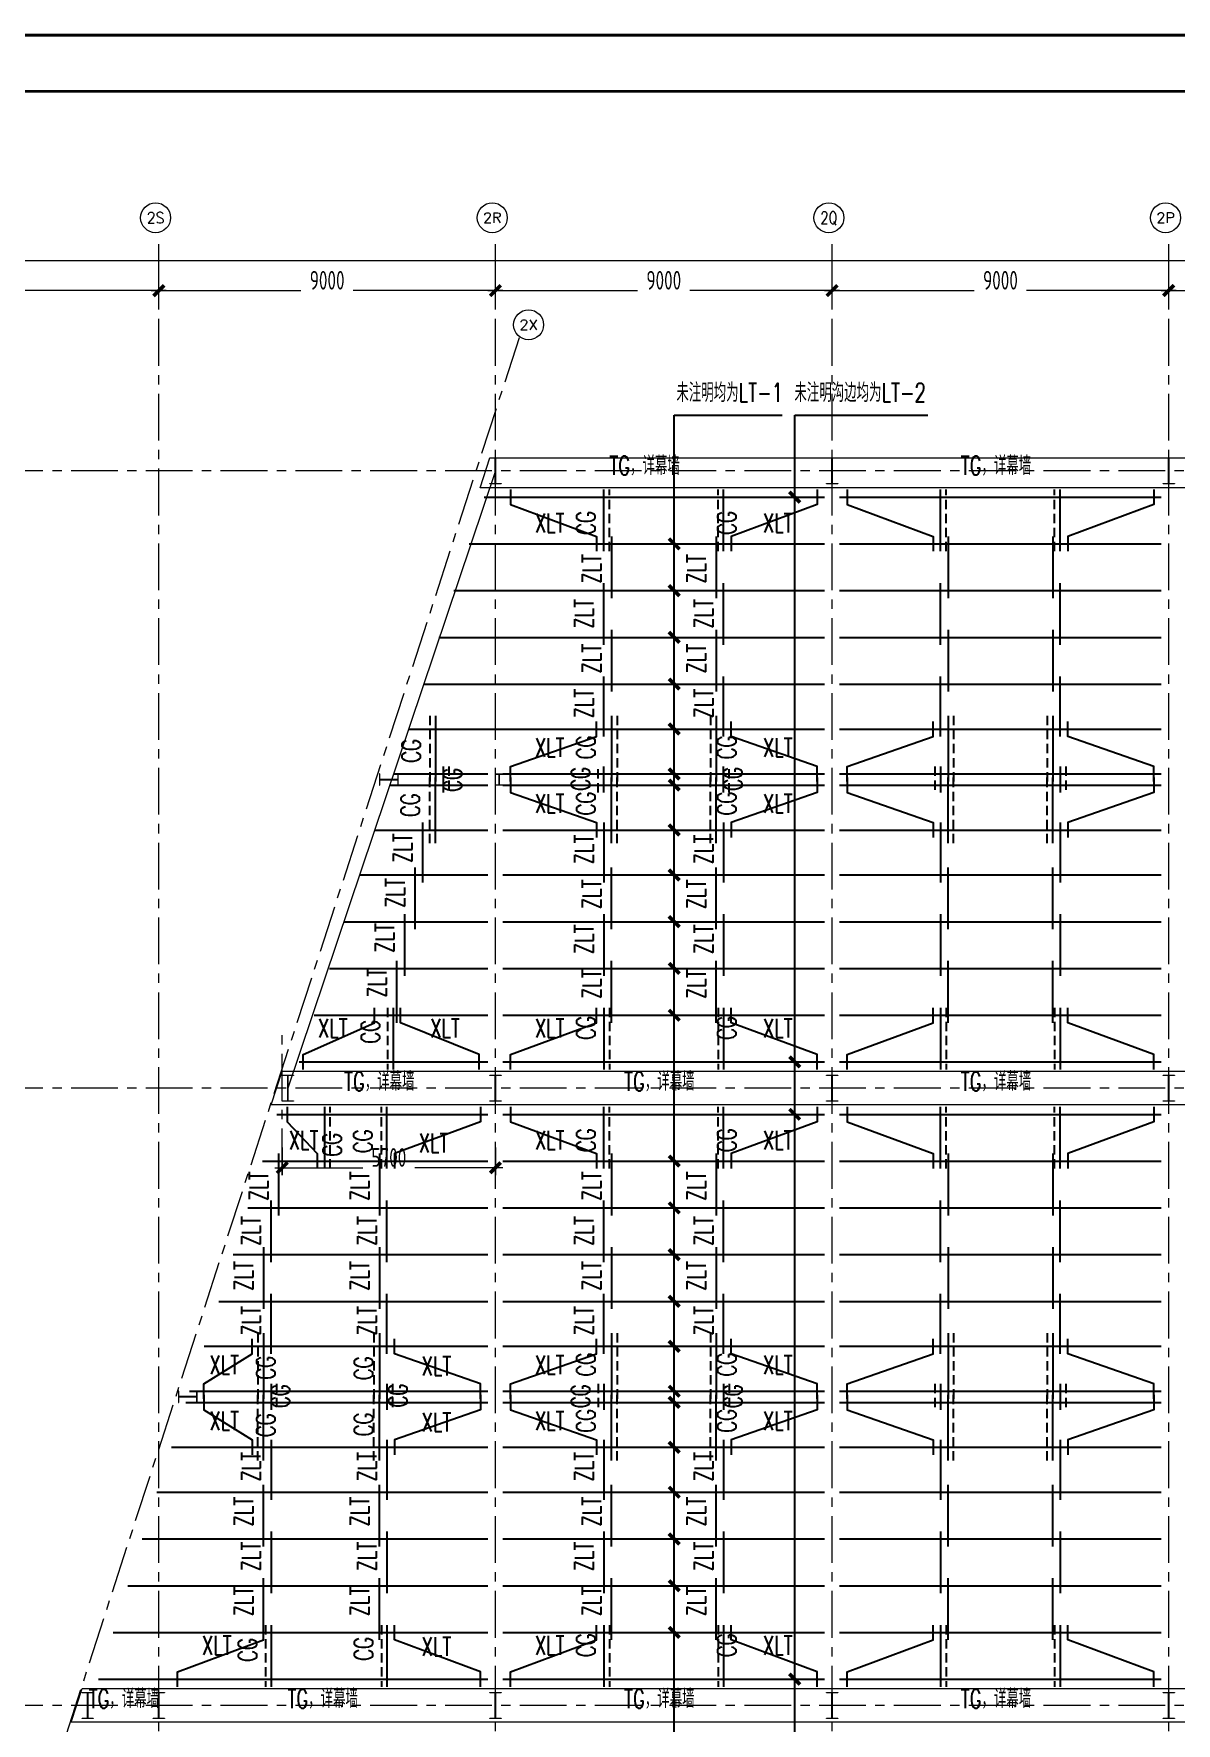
# Model space of a CAD drawing. Extents: x -1201378 to 2367219, y -619313 to 244905.
# Drawn here: x 2168900 to 2199442, y -15073 to 30085 of the extents above; entities that cross this region are included whole.
import ezdxf
from ezdxf.enums import TextEntityAlignment as Align

# ---------------------------------------------------------------- set-up
doc = ezdxf.new("R2010")
doc.units = 0
doc.header["$LTSCALE"] = 1000
doc.linetypes.add('CENTER', pattern=[2, 1.25, -0.25, 0.25, -0.25])
doc.linetypes.add('DASHED', pattern=[0.75, 0.5, -0.25])
doc.layers.get('0').update_dxf_attribs({"linetype": 'CONTINUOUS'})
doc.layers.get('Defpoints').update_dxf_attribs({"linetype": 'CONTINUOUS'})
for name, color, linetype in [('0-cxFrame', 155, 'CONTINUOUS'), ('S-SGJ', 21, 'CONTINUOUS'), ('S-SHAPE', 51, 'CONTINUOUS')]:
    doc.layers.add(name, color=color, linetype=linetype)
for name, color, linetype, lineweight in [('0-cxText', 131, 'CONTINUOUS', 25), ('S-axis', 111, 'CONTINUOUS', 0), ('S-col', 2, 'CONTINUOUS', 0), ('S-dote', 5, 'CENTER', 0), ('THIN', 7, 'CONTINUOUS', 0), ('梁', 4, 'CONTINUOUS', 18)]:
    doc.layers.add(name, color=color, linetype=linetype, lineweight=lineweight)
doc.styles.add('_TCH_AXIS', font='COMPLEX', dxfattribs={"bigfont": 'GBCBIG'})
doc.styles.add('cx_tuming', font='simhei.ttf')
doc.styles.add('cx_tuqian1', font='')
doc.styles.add('TSSD_Dimension', font='tssdeng.shx', dxfattribs={"width": 0.7, "bigfont": 'hztxt.shx'})
doc.styles.add('TSSD_Rein', font='tj-romans1.shx', dxfattribs={"width": 0.7, "bigfont": 'tj-hztxt.shx'})
doc.styles.add('黑体', font='simhei.ttf', dxfattribs={"width": 0.8})
doc.styles.get('cx_tuqian1').set_extended_font_data('SimSun')
doc.dimstyles.new('TSSD_200_200', dxfattribs={"dimtxt": 500, "dimasz": 200, "dimexe": 200, "dimexo": 500, "dimgap": 200, "dimtad": 1, "dimdec": 0, "dimzin": 0, "dimdsep": 46, "dimtxsty": 'TSSD_Dimension', "dimblk": 'ARCHTICK', "dimcen": 0, "dimdle": 200, "dimclrt": 7, "dimadec": 0, "dimazin": 0, "dimtfac": 1, "dimtdec": 0, "dimtix": 1, "dimtmove": 2, "dimatfit": 3, "dimfxl": 1, "dimtolj": 1, "dimtzin": 0, "dimarcsym": 0})

# ---------------------------------------------------------------- blocks, each defined once
blk = doc.blocks.new('_ArchTick')
at = {"color": 0, "linetype": 'ByBlock', "const_width": 0.5}
blk.add_lwpolyline([(-0.71, -0.71), (0.71, 0.71)], dxfattribs=at)
blk = doc.blocks.new('*D94')
at = {"layer": 'Defpoints', "color": 0, "transparency": 16777216}
for p in [(-227758, -176778), (-240058, -177738), (-227758, -177738)]:
    blk.add_point(p, dxfattribs=at)
at = {"layer": 'S-axis', "color": 0, "lineweight": -2, "transparency": 16777216}
for p, q in [((-240258, -176778), (-234714, -176778)), ((-240058, -177238), (-240058, -176578)), ((-227558, -176778), (-233103, -176778)), ((-227758, -177238), (-227758, -176578))]:
    blk.add_line(p, q, dxfattribs=at)
at = {"layer": 'S-axis', "color": 0, "lineweight": -2, "transparency": 16777216, "xscale": 200, "yscale": 200, "zscale": 200, "rotation": 180}
blk.add_blockref('_ArchTick', (-240058, -176778), dxfattribs=at)
at = {"layer": 'S-axis', "color": 0, "lineweight": -2, "transparency": 16777216, "xscale": 200, "yscale": 200, "zscale": 200}
blk.add_blockref('_ArchTick', (-227758, -176778), dxfattribs=at)
at = {"layer": 'S-axis', "color": 7, "transparency": 16777216, "insert": (-233908, -176503), "char_height": 500, "attachment_point": 5, "style": 'TSSD_Dimension'}
blk.add_mtext('\\A1;12300', dxfattribs=at)
blk = doc.blocks.new('*D95')
at = {"layer": 'Defpoints', "color": 0, "transparency": 16777216}
for p in [(-218758, -176778), (-227758, -177738), (-218758, -177738)]:
    blk.add_point(p, dxfattribs=at)
at = {"layer": 'S-axis', "color": 0, "lineweight": -2, "transparency": 16777216}
for p, q in [((-227958, -176778), (-223957, -176778)), ((-227758, -177238), (-227758, -176578)), ((-218558, -176778), (-222560, -176778)), ((-218758, -177238), (-218758, -176578))]:
    blk.add_line(p, q, dxfattribs=at)
at = {"layer": 'S-axis', "color": 0, "lineweight": -2, "transparency": 16777216, "xscale": 200, "yscale": 200, "zscale": 200, "rotation": 180}
blk.add_blockref('_ArchTick', (-227758, -176778), dxfattribs=at)
at = {"layer": 'S-axis', "color": 0, "lineweight": -2, "transparency": 16777216, "xscale": 200, "yscale": 200, "zscale": 200}
blk.add_blockref('_ArchTick', (-218758, -176778), dxfattribs=at)
at = {"layer": 'S-axis', "color": 7, "transparency": 16777216, "insert": (-223258, -176503), "char_height": 500, "attachment_point": 5, "style": 'TSSD_Dimension'}
blk.add_mtext('\\A1;9000', dxfattribs=at)
blk = doc.blocks.new('*D96')
at = {"layer": 'Defpoints', "color": 0, "transparency": 16777216}
for p in [(-209758, -176778), (-218758, -177738), (-209758, -177738)]:
    blk.add_point(p, dxfattribs=at)
at = {"layer": 'S-axis', "color": 0, "lineweight": -2, "transparency": 16777216}
for p, q in [((-218958, -176778), (-214957, -176778)), ((-218758, -177238), (-218758, -176578)), ((-209558, -176778), (-213560, -176778)), ((-209758, -177238), (-209758, -176578))]:
    blk.add_line(p, q, dxfattribs=at)
at = {"layer": 'S-axis', "color": 0, "lineweight": -2, "transparency": 16777216, "xscale": 200, "yscale": 200, "zscale": 200, "rotation": 180}
blk.add_blockref('_ArchTick', (-218758, -176778), dxfattribs=at)
at = {"layer": 'S-axis', "color": 0, "lineweight": -2, "transparency": 16777216, "xscale": 200, "yscale": 200, "zscale": 200}
blk.add_blockref('_ArchTick', (-209758, -176778), dxfattribs=at)
at = {"layer": 'S-axis', "color": 7, "transparency": 16777216, "insert": (-214258, -176503), "char_height": 500, "attachment_point": 5, "style": 'TSSD_Dimension'}
blk.add_mtext('\\A1;9000', dxfattribs=at)
blk = doc.blocks.new('*D97')
at = {"layer": 'Defpoints', "color": 0, "transparency": 16777216}
for p in [(-200758, -176778), (-209758, -177738), (-200758, -177738)]:
    blk.add_point(p, dxfattribs=at)
at = {"layer": 'S-axis', "color": 0, "lineweight": -2, "transparency": 16777216}
for p, q in [((-209958, -176778), (-205957, -176778)), ((-209758, -177238), (-209758, -176578)), ((-200558, -176778), (-204560, -176778)), ((-200758, -177238), (-200758, -176578))]:
    blk.add_line(p, q, dxfattribs=at)
at = {"layer": 'S-axis', "color": 0, "lineweight": -2, "transparency": 16777216, "xscale": 200, "yscale": 200, "zscale": 200, "rotation": 180}
blk.add_blockref('_ArchTick', (-209758, -176778), dxfattribs=at)
at = {"layer": 'S-axis', "color": 0, "lineweight": -2, "transparency": 16777216, "xscale": 200, "yscale": 200, "zscale": 200}
blk.add_blockref('_ArchTick', (-200758, -176778), dxfattribs=at)
at = {"layer": 'S-axis', "color": 7, "transparency": 16777216, "insert": (-205258, -176503), "char_height": 500, "attachment_point": 5, "style": 'TSSD_Dimension'}
blk.add_mtext('\\A1;9000', dxfattribs=at)
blk = doc.blocks.new('*D98')
at = {"layer": 'Defpoints', "color": 0, "transparency": 16777216}
for p in [(-191758, -176778), (-200758, -177738), (-191758, -177738)]:
    blk.add_point(p, dxfattribs=at)
at = {"layer": 'S-axis', "color": 0, "lineweight": -2, "transparency": 16777216}
for p, q in [((-200958, -176778), (-196957, -176778)), ((-200758, -177238), (-200758, -176578)), ((-191558, -176778), (-195560, -176778)), ((-191758, -177238), (-191758, -176578))]:
    blk.add_line(p, q, dxfattribs=at)
at = {"layer": 'S-axis', "color": 0, "lineweight": -2, "transparency": 16777216, "xscale": 200, "yscale": 200, "zscale": 200, "rotation": 180}
blk.add_blockref('_ArchTick', (-200758, -176778), dxfattribs=at)
at = {"layer": 'S-axis', "color": 0, "lineweight": -2, "transparency": 16777216, "xscale": 200, "yscale": 200, "zscale": 200}
blk.add_blockref('_ArchTick', (-191758, -176778), dxfattribs=at)
at = {"layer": 'S-axis', "color": 7, "transparency": 16777216, "insert": (-196258, -176503), "char_height": 500, "attachment_point": 5, "style": 'TSSD_Dimension'}
blk.add_mtext('\\A1;9000', dxfattribs=at)
blk = doc.blocks.new('*D112')
at = {"layer": 'Defpoints', "color": 0, "transparency": 16777216}
for p in [(-82958, -175978), (-240958, -177638), (-82958, -177638)]:
    blk.add_point(p, dxfattribs=at)
at = {"layer": 'S-axis', "color": 0, "lineweight": -2, "transparency": 16777216}
for p, q in [((-241158, -175978), (-162899, -175978)), ((-240958, -177138), (-240958, -175778)), ((-82758, -175978), (-161018, -175978)), ((-82958, -177138), (-82958, -175778))]:
    blk.add_line(p, q, dxfattribs=at)
at = {"layer": 'S-axis', "color": 0, "lineweight": -2, "transparency": 16777216, "xscale": 200, "yscale": 200, "zscale": 200, "rotation": 180}
blk.add_blockref('_ArchTick', (-240958, -175978), dxfattribs=at)
at = {"layer": 'S-axis', "color": 0, "lineweight": -2, "transparency": 16777216, "xscale": 200, "yscale": 200, "zscale": 200}
blk.add_blockref('_ArchTick', (-82958, -175978), dxfattribs=at)
at = {"layer": 'S-axis', "color": 7, "transparency": 16777216, "insert": (-161958, -175703), "char_height": 500, "attachment_point": 5, "style": 'TSSD_Dimension'}
blk.add_mtext('\\A1;158000', dxfattribs=at)
blk = doc.blocks.new('*D115')
at = {"layer": 'Defpoints', "color": 0, "transparency": 16777216}
for p in [(-224458, -199188), (-218758, -199188), (-218758, -200226)]:
    blk.add_point(p, dxfattribs=at)
at = {"layer": 'S-axis', "color": 0, "lineweight": -2, "transparency": 16777216}
for p, q in [((-224458, -199688), (-224458, -200426)), ((-218758, -199688), (-218758, -200426)), ((-224658, -200226), (-222307, -200226)), ((-218558, -200226), (-220910, -200226))]:
    blk.add_line(p, q, dxfattribs=at)
at = {"layer": 'S-axis', "color": 0, "lineweight": -2, "transparency": 16777216, "xscale": 200, "yscale": 200, "zscale": 200, "rotation": 180}
blk.add_blockref('_ArchTick', (-224458, -200226), dxfattribs=at)
at = {"layer": 'S-axis', "color": 0, "lineweight": -2, "transparency": 16777216, "xscale": 200, "yscale": 200, "zscale": 200}
blk.add_blockref('_ArchTick', (-218758, -200226), dxfattribs=at)
at = {"layer": 'S-axis', "color": 7, "transparency": 16777216, "insert": (-221608, -199951), "char_height": 500, "attachment_point": 5, "style": 'TSSD_Dimension'}
blk.add_mtext('\\A1;5700', dxfattribs=at)
blk = doc.blocks.new('nt66')
at = {"layer": 'S-col'}
blk.add_lwpolyline([(-195790, 766820), (-195490, 766820), (-195490, 766808), (-195636, 766808), (-195636, 766132), (-195490, 766132), (-195490, 766120), (-195790, 766120), (-195790, 766132), (-195644, 766132), (-195644, 766808), (-195790, 766808)], close=True, dxfattribs=at)
blk = doc.blocks.new('33333')
for p in [(-68214, -43900), (-59214, -43900), (-50214, -43900), (-73764, -60400), (-68214, -60400), (-59214, -60400), (-50214, -60400), (-79117, -76900), (-77214, -76900), (-68214, -76900), (-59214, -76900), (-50214, -76900)]:
    blk.add_blockref('nt66', p)
blk = doc.blocks.new('TK22.A0 L(Dragon)')
at = {"layer": '0-cxFrame', "color": 7, "const_width": 0.5}
blk.add_lwpolyline([(0, 0), (-1486, 0), (-1486, 841), (0, 841)], close=True, dxfattribs=at)
at = {"layer": '0-cxFrame', "const_width": 0.5}
blk.add_lwpolyline([(-80, 10), (-1466, 10), (-1466, 831), (-80, 831)], close=True, dxfattribs=at)
at = {"style": '黑体', "flags": 4}
blk.add_attdef('图幅', text='', height=3.3, dxfattribs=at).set_placement((-40, 3), align=Align.RIGHT)
at = {"layer": '0-cxText', "flags": 4}
for tag, height, style, p in [('建设单位', 3.5, 'cx_tuming', (-45, 240)), ('项目名称', 3.5, 'cx_tuming', (-45, 210)), ('子项名称', 3.5, 'cx_tuming', (-45, 180)), ('工程编号', 3.3, 'cx_tuqian1', (-35, 165)), ('图名1', 3.5, 'cx_tuming', (-45, 87)), ('图名2', 3.5, 'cx_tuming', (-45, 79)), ('图名3', 3.5, 'cx_tuming', (-45, 71)), ('出图日期', 3.3, 'cx_tuqian1', (-39, 60)), ('专业', 3.3, 'cx_tuqian1', (-55, 52)), ('图号', 3.3, 'cx_tuqian1', (-55, 44)), ('版次', 3.3, 'cx_tuqian1', (-20, 44))]:
    blk.add_attdef(tag, text='', height=height, dxfattribs=dict(at, style=style)).set_placement(p, align=Align.MIDDLE)
at = {"layer": 'Defpoints', "color": 6, "flags": 4}
for tag, height, style, p in [('tufu', 3.3, '黑体', (-12, 12)), ('dwfname', 4, 'cx_tuqian1', (-80, 3))]:
    blk.add_attdef(tag, text='', height=height, dxfattribs=dict(at, style=style)).set_placement(p, align=Align.RIGHT)
blk = doc.blocks.new('2#轴网')
at = {"layer": 'S-axis'}
for centre in [(-227843.4, -174832), (-218843.4, -174832), (-209843.4, -174832), (-200843.4, -174832), (-217872.1, -177693.2)]:
    blk.add_circle(centre, 400, dxfattribs=at)
at = {"layer": 'S-dote'}
for p, q in [((-227758.5, -270787), (-227758.5, -175298.2)), ((-218758.5, -270787), (-218758.5, -175298.2)), ((-209758.5, -270787), (-209758.5, -175298.2)), ((-200758.5, -270787), (-200758.5, -175298.2)), ((-74854.3, -181598.2), (-251154.3, -181598.2)), ((-224458.5, -200428.2), (-224458.5, -196638.2)), ((-74854.3, -198098.2), (-251154.3, -198098.2)), ((-74854.3, -214598.2), (-251154.3, -214598.2))]:
    blk.add_line(p, q, dxfattribs=at)
blk.add_lwpolyline([(-241957, -251508.6), (-218110.9, -178014.1)], dxfattribs=at)
at = {"layer": 'S-axis', "style": '_TCH_AXIS'}
for s, height, p, p2 in [('2S', 294.28, (-228081.6, -174979.2), (-227605.1, -174979.2)), ('2R', 270.86, (-219088.4, -174967.5), (-218598.3, -174967.5)), ('2P', 276.42, (-201086.9, -174970.3), (-200599.9, -174970.3)), ('2X', 270.86, (-218117.2, -177828.6), (-217627.1, -177828.6))]:
    blk.add_text(s, height=height, dxfattribs=at).set_placement(p, p2, align=Align.FIT)
at = {"layer": 'S-axis', "style": '_TCH_AXIS', "width": 0.807692}
blk.add_text('2Q', height=327.87, dxfattribs=at).set_placement((-210070.4, -174996), (-209616.4, -174996), align=Align.FIT)
at = {"layer": 'S-axis'}
for base, p1, p2, picture, middle in [((-82958.5, -175978.2), (-240958.5, -177638.2), (-82958.5, -177638.2), '*D112', (-161958.5, -175703.2)), ((-227758.5, -176778.2), (-240058.5, -177738.2), (-227758.5, -177738.2), '*D94', (-233908.5, -176503.2)), ((-218758.5, -176778.2), (-227758.5, -177738.2), (-218758.5, -177738.2), '*D95', (-223258.5, -176503.2)), ((-209758.5, -176778.2), (-218758.5, -177738.2), (-209758.5, -177738.2), '*D96', (-214258.5, -176503.2)), ((-200758.5, -176778.2), (-209758.5, -177738.2), (-200758.5, -177738.2), '*D97', (-205258.5, -176503.2)), ((-191758.5, -176778.2), (-200758.5, -177738.2), (-191758.5, -177738.2), '*D98', (-196258.5, -176503.2)), ((-218758.5, -200225.7), (-224458.5, -199188.2), (-218758.5, -199188.2), '*D115', (-221608.5, -199950.7))]:
    dim = blk.add_linear_dim(base=base, p1=p1, p2=p2, angle=0, dimstyle='TSSD_200_200', dxfattribs=at)
    dim.commit()
    dim.dimension.update_dxf_attribs({"geometry": picture, "text_midpoint": middle, "dimtype": 161})

msp = doc.modelspace()

# ---------------------------------------------------------------- linework, layer by layer
at = {"layer": 'S-col'}
for points in [[(2178641.5, 10001.8), (2178641.5, 10301.8), (2178629.5, 10301.8), (2178629.5, 10155.8), (2178153.5, 10155.8), (2178153.5, 10301.8), (2178141.5, 10301.8), (2178141.5, 10001.8), (2178153.5, 10001.8), (2178153.5, 10147.8), (2178629.5, 10147.8), (2178629.5, 10001.8)], [(2181241.5, 10301.8), (2181441.5, 10301.8), (2181441.5, 10289.8), (2181345.5, 10289.8), (2181345.5, 10013.8), (2181441.5, 10013.8), (2181441.5, 10001.8), (2181241.5, 10001.8), (2181241.5, 10013.8), (2181337.5, 10013.8), (2181337.5, 10289.8), (2181241.5, 10289.8)], [(2173265.8, -6498.2), (2173265.8, -6198.2), (2173253.8, -6198.2), (2173253.8, -6344.2), (2172777.8, -6344.2), (2172777.8, -6198.2), (2172765.8, -6198.2), (2172765.8, -6498.2), (2172777.8, -6498.2), (2172777.8, -6352.2), (2173253.8, -6352.2), (2173253.8, -6498.2)]]:
    msp.add_lwpolyline(points, close=True, dxfattribs=at)
at = {"layer": 'S-SGJ'}
for p, q in [((2186020.6, -63398.2), (2186020.6, 19895.1)), ((2186020.6, 19895.1), (2188910.8, 19895.1)), ((2189241.2, -63398.2), (2189241.2, 19895.1)), ((2189241.2, 19895.1), (2192798.2, 19895.1))]:
    msp.add_line(p, q, dxfattribs=at)
at = {"layer": 'S-SHAPE'}
for p, q in [((2180938.8, 17701.8), (2190041.5, 17701.8)), ((2184141.5, 16251.8), (2184141.5, 17901.8)), ((2187341.5, 16251.8), (2187341.5, 17901.8)), ((2190441.5, 17701.8), (2199041.5, 17701.8)), ((2193141.5, 16251.8), (2193141.5, 17901.8)), ((2196341.5, 16251.8), (2196341.5, 17901.8)), ((2180535.2, 16451.8), (2190041.5, 16451.8)), ((2184341.5, 16651.8), (2184341.5, 15001.8)), ((2187141.5, 16651.8), (2187141.5, 15001.8)), ((2190441.5, 16451.8), (2199041.5, 16451.8)), ((2193341.5, 16651.8), (2193341.5, 15001.8)), ((2196141.5, 16651.8), (2196141.5, 15001.8)), ((2184141.5, 13751.8), (2184141.5, 15401.8)), ((2187341.5, 13751.8), (2187341.5, 15401.8)), ((2193141.5, 13751.8), (2193141.5, 15401.8)), ((2196341.5, 13751.8), (2196341.5, 15401.8)), ((2180131.5, 15201.8), (2190041.5, 15201.8)), ((2190441.5, 15201.8), (2199041.5, 15201.8)), ((2184341.5, 14151.8), (2184341.5, 12501.8)), ((2187141.5, 14151.8), (2187141.5, 12501.8)), ((2193341.5, 14151.8), (2193341.5, 12501.8)), ((2196141.5, 14151.8), (2196141.5, 12501.8)), ((2179727.9, 13951.8), (2190041.5, 13951.8)), ((2190441.5, 13951.8), (2199041.5, 13951.8)), ((2179324.3, 12701.8), (2190041.5, 12701.8)), ((2184141.5, 11301.8), (2184141.5, 12901.8)), ((2187341.5, 11301.8), (2187341.5, 12901.8)), ((2190441.5, 12701.8), (2199041.5, 12701.8)), ((2193141.5, 11301.8), (2193141.5, 12901.8)), ((2196341.5, 11301.8), (2196341.5, 12901.8)), ((2179641.5, 11851.8), (2179641.5, 10101.8)), ((2184341.5, 11851.8), (2184341.5, 10101.8)), ((2187141.5, 11851.8), (2187141.5, 10101.8)), ((2193341.5, 11851.8), (2193341.5, 10101.8)), ((2196141.5, 11851.8), (2196141.5, 10101.8)), ((2178920.6, 11501.8), (2190041.5, 11501.8)), ((2190441.5, 11501.8), (2199041.5, 11501.8)), ((2179841.5, 10501.8), (2179841.5, 9801.8)), ((2184141.5, 9801.8), (2184141.5, 10501.8)), ((2187341.5, 9801.8), (2187341.5, 10501.8)), ((2193141.5, 10501.8), (2193141.5, 9801.8)), ((2196341.5, 10501.8), (2196341.5, 9801.8)), ((2178416.1, 10001.8), (2181041.5, 10001.8)), ((2178517, 10301.8), (2181041.5, 10301.8)), ((2179641.5, 8451.8), (2179641.5, 10201.8)), ((2181441.5, 10301.8), (2190041.5, 10301.8)), ((2181441.5, 10001.8), (2190041.5, 10001.8)), ((2184341.5, 8451.8), (2184341.5, 10201.8)), ((2187141.5, 8451.8), (2187141.5, 10201.8)), ((2190441.5, 10301.8), (2199041.5, 10301.8)), ((2190441.5, 10001.8), (2199041.5, 10001.8)), ((2193341.5, 8451.8), (2193341.5, 10201.8)), ((2196141.5, 8451.8), (2196141.5, 10201.8)), ((2178012.4, 8801.8), (2181041.5, 8801.8)), ((2179291.4, 9001.8), (2179291.4, 7401.8)), ((2181441.5, 8801.8), (2190041.5, 8801.8)), ((2184141.5, 9001.8), (2184141.5, 7401.8)), ((2187341.5, 9001.8), (2187341.5, 7401.8)), ((2190441.5, 8801.8), (2199041.5, 8801.8)), ((2193141.5, 9001.8), (2193141.5, 7401.8)), ((2196341.5, 9001.8), (2196341.5, 7401.8)), ((2179091.4, 6151.8), (2179091.4, 7801.8)), ((2184341.5, 6151.8), (2184341.5, 7801.8)), ((2187141.5, 6151.8), (2187141.5, 7801.8)), ((2193341.5, 6151.8), (2193341.5, 7801.8)), ((2196141.5, 6151.8), (2196141.5, 7801.8)), ((2177608.8, 7601.8), (2181041.5, 7601.8)), ((2181441.5, 7601.8), (2190041.5, 7601.8)), ((2190441.5, 7601.8), (2199041.5, 7601.8)), ((2177205.2, 6351.8), (2181041.5, 6351.8)), ((2178808.6, 6551.8), (2178808.6, 4901.8)), ((2181441.5, 6351.8), (2190041.5, 6351.8)), ((2184141.5, 6551.8), (2184141.5, 4901.8)), ((2187341.5, 6551.8), (2187341.5, 4901.8)), ((2190441.5, 6351.8), (2199041.5, 6351.8)), ((2193141.5, 6551.8), (2193141.5, 4901.8)), ((2196341.5, 6551.8), (2196341.5, 4901.8)), ((2176801.5, 5101.8), (2181041.5, 5101.8)), ((2178608.6, 3651.8), (2178608.6, 5301.8)), ((2181441.5, 5101.8), (2190041.5, 5101.8)), ((2184341.5, 3651.8), (2184341.5, 5301.8)), ((2187141.5, 3651.8), (2187141.5, 5301.8)), ((2190441.5, 5101.8), (2199041.5, 5101.8)), ((2193341.5, 3651.8), (2193341.5, 5301.8)), ((2196141.5, 3651.8), (2196141.5, 5301.8)), ((2176397.9, 3851.8), (2181041.5, 3851.8)), ((2178505.5, 4051.8), (2178505.5, 2401.8)), ((2181441.5, 3851.8), (2190041.5, 3851.8)), ((2184141.5, 4051.8), (2184141.5, 2401.8)), ((2187341.5, 4051.8), (2187341.5, 2401.8)), ((2190441.5, 3851.8), (2199041.5, 3851.8)), ((2193141.5, 4051.8), (2193141.5, 2401.8)), ((2196341.5, 4051.8), (2196341.5, 2401.8)), ((2175994.3, 2601.8), (2181041.5, 2601.8)), ((2181441.5, 2601.8), (2190041.5, 2601.8)), ((2190441.5, 2601.8), (2199041.5, 2601.8)), ((2176676.1, -248.2), (2176676.1, 1401.8)), ((2178341.5, -248.2), (2178341.5, 1401.8)), ((2184141.5, -248.2), (2184141.5, 1401.8)), ((2187341.5, -248.2), (2187341.5, 1401.8)), ((2193141.5, -248.2), (2193141.5, 1401.8)), ((2196341.5, -248.2), (2196341.5, 1401.8)), ((2175399.6, 1201.8), (2181041.5, 1201.8)), ((2181441.5, 1201.8), (2190041.5, 1201.8)), ((2190441.5, 1201.8), (2199041.5, 1201.8)), ((2175441.5, 151.8), (2175441.5, -1498.2)), ((2178141.5, 151.8), (2178141.5, -1498.2)), ((2184341.5, 151.8), (2184341.5, -1498.2)), ((2187141.5, 151.8), (2187141.5, -1498.2)), ((2193341.5, 151.8), (2193341.5, -1498.2)), ((2196141.5, 151.8), (2196141.5, -1498.2)), ((2175010.3, -48.2), (2181041.5, -48.2)), ((2181441.5, -48.2), (2190041.5, -48.2)), ((2190441.5, -48.2), (2199041.5, -48.2)), ((2174621, -1298.2), (2181041.5, -1298.2)), ((2175241.5, -2748.2), (2175241.5, -1098.2)), ((2178341.5, -2748.2), (2178341.5, -1098.2)), ((2181441.5, -1298.2), (2190041.5, -1298.2)), ((2184141.5, -2748.2), (2184141.5, -1098.2)), ((2187341.5, -2748.2), (2187341.5, -1098.2)), ((2190441.5, -1298.2), (2199041.5, -1298.2)), ((2193141.5, -2748.2), (2193141.5, -1098.2)), ((2196341.5, -2748.2), (2196341.5, -1098.2)), ((2174231.8, -2548.2), (2181041.5, -2548.2)), ((2175041.5, -2348.2), (2175041.5, -3998.2)), ((2178141.5, -2348.2), (2178141.5, -3998.2)), ((2181441.5, -2548.2), (2190041.5, -2548.2)), ((2184341.5, -2348.2), (2184341.5, -3998.2)), ((2187141.5, -2348.2), (2187141.5, -3998.2)), ((2190441.5, -2548.2), (2199041.5, -2548.2)), ((2193341.5, -2348.2), (2193341.5, -3998.2)), ((2196141.5, -2348.2), (2196141.5, -3998.2)), ((2175241.5, -5198.2), (2175241.5, -3598.2)), ((2178341.5, -5198.2), (2178341.5, -3598.2)), ((2184141.5, -5198.2), (2184141.5, -3598.2)), ((2187341.5, -5198.2), (2187341.5, -3598.2)), ((2193141.5, -5198.2), (2193141.5, -3598.2)), ((2196341.5, -5198.2), (2196341.5, -3598.2)), ((2173842.5, -3798.2), (2181041.5, -3798.2)), ((2181441.5, -3798.2), (2190041.5, -3798.2)), ((2190441.5, -3798.2), (2199041.5, -3798.2)), ((2175041.5, -4648.2), (2175041.5, -6398.2)), ((2178141.5, -4648.2), (2178141.5, -6398.2)), ((2184341.5, -4648.2), (2184341.5, -6398.2)), ((2187141.5, -4648.2), (2187141.5, -6398.2)), ((2193341.5, -4648.2), (2193341.5, -6398.2)), ((2196141.5, -4648.2), (2196141.5, -6398.2)), ((2173453.2, -4998.2), (2181041.5, -4998.2)), ((2181441.5, -4998.2), (2190041.5, -4998.2)), ((2190441.5, -4998.2), (2199041.5, -4998.2)), ((2173063.9, -6198.2), (2181041.5, -6198.2)), ((2175041.5, -8048.2), (2175041.5, -6298.2)), ((2175241.5, -5998.2), (2175241.5, -6698.2)), ((2178141.5, -8048.2), (2178141.5, -6298.2)), ((2178341.5, -5998.2), (2178341.5, -6698.2)), ((2181441.5, -6198.2), (2190041.5, -6198.2)), ((2184141.5, -5998.2), (2184141.5, -6698.2)), ((2184341.5, -8048.2), (2184341.5, -6298.2)), ((2187141.5, -8048.2), (2187141.5, -6298.2)), ((2187341.5, -5998.2), (2187341.5, -6698.2)), ((2190441.5, -6198.2), (2199041.5, -6198.2)), ((2193141.5, -5998.2), (2193141.5, -6698.2)), ((2193341.5, -8048.2), (2193341.5, -6298.2)), ((2196141.5, -8048.2), (2196141.5, -6298.2)), ((2196341.5, -5998.2), (2196341.5, -6698.2)), ((2172966.6, -6498.2), (2181041.5, -6498.2)), ((2181441.5, -6498.2), (2190041.5, -6498.2)), ((2190441.5, -6498.2), (2199041.5, -6498.2)), ((2175241.5, -7498.2), (2175241.5, -9098.2)), ((2178341.5, -7498.2), (2178341.5, -9098.2)), ((2184141.5, -7498.2), (2184141.5, -9098.2)), ((2187341.5, -7498.2), (2187341.5, -9098.2)), ((2193141.5, -7498.2), (2193141.5, -9098.2)), ((2196341.5, -7498.2), (2196341.5, -9098.2)), ((2172577.3, -7698.2), (2181041.5, -7698.2)), ((2181441.5, -7698.2), (2190041.5, -7698.2)), ((2190441.5, -7698.2), (2199041.5, -7698.2)), ((2172188.1, -8898.2), (2181041.5, -8898.2)), ((2175041.5, -10348.2), (2175041.5, -8698.2)), ((2178141.5, -10348.2), (2178141.5, -8698.2)), ((2181441.5, -8898.2), (2190041.5, -8898.2)), ((2184341.5, -10348.2), (2184341.5, -8698.2)), ((2187141.5, -10348.2), (2187141.5, -8698.2)), ((2190441.5, -8898.2), (2199041.5, -8898.2)), ((2193341.5, -10348.2), (2193341.5, -8698.2)), ((2196141.5, -10348.2), (2196141.5, -8698.2)), ((2171798.8, -10148.2), (2181041.5, -10148.2)), ((2175241.5, -9948.2), (2175241.5, -11598.2)), ((2178341.5, -9948.2), (2178341.5, -11598.2)), ((2181441.5, -10148.2), (2190041.5, -10148.2)), ((2184141.5, -9948.2), (2184141.5, -11598.2)), ((2187341.5, -9948.2), (2187341.5, -11598.2)), ((2190441.5, -10148.2), (2199041.5, -10148.2)), ((2193141.5, -9948.2), (2193141.5, -11598.2)), ((2196341.5, -9948.2), (2196341.5, -11598.2)), ((2175041.5, -12848.2), (2175041.5, -11198.2)), ((2178141.5, -12848.2), (2178141.5, -11198.2)), ((2184341.5, -12848.2), (2184341.5, -11198.2)), ((2187141.5, -12848.2), (2187141.5, -11198.2)), ((2193341.5, -12848.2), (2193341.5, -11198.2)), ((2196141.5, -12848.2), (2196141.5, -11198.2)), ((2171409.5, -11398.2), (2181041.5, -11398.2)), ((2181441.5, -11398.2), (2190041.5, -11398.2)), ((2190441.5, -11398.2), (2199041.5, -11398.2)), ((2175241.5, -12448.2), (2175241.5, -14098.2)), ((2178341.5, -12448.2), (2178341.5, -14098.2)), ((2184141.5, -12448.2), (2184141.5, -14098.2)), ((2187341.5, -12448.2), (2187341.5, -14098.2)), ((2193141.5, -12448.2), (2193141.5, -14098.2)), ((2196341.5, -12448.2), (2196341.5, -14098.2)), ((2171020.2, -12648.2), (2181041.5, -12648.2)), ((2181441.5, -12648.2), (2190041.5, -12648.2)), ((2190441.5, -12648.2), (2199041.5, -12648.2)), ((2170631, -13898.2), (2181041.5, -13898.2)), ((2181441.5, -13898.2), (2190041.5, -13898.2)), ((2190441.5, -13898.2), (2199041.5, -13898.2))]:
    msp.add_line(p, q, dxfattribs=at)
at = {"layer": 'S-SHAPE', "linetype": 'DASHED', "ltscale": 0.5}
for p, q in [((2184291.5, 16251.8), (2184291.5, 17901.8)), ((2187191.5, 16251.8), (2187191.5, 17901.8)), ((2193291.5, 16251.8), (2193291.5, 17901.8)), ((2196191.5, 16251.8), (2196191.5, 17901.8)), ((2179491.5, 11851.8), (2179491.5, 10101.8)), ((2184491.5, 11851.8), (2184491.5, 10101.8)), ((2186991.5, 11851.8), (2186991.5, 10101.8)), ((2193491.5, 11851.8), (2193491.5, 10101.8)), ((2195991.5, 11851.8), (2195991.5, 10101.8)), ((2179991.5, 10501.8), (2179991.5, 9801.8)), ((2183991.5, 9801.8), (2183991.5, 10501.8)), ((2187491.5, 9801.8), (2187491.5, 10501.8)), ((2192991.5, 10501.8), (2192991.5, 9801.8)), ((2196491.5, 10501.8), (2196491.5, 9801.8)), ((2179491.5, 8451.8), (2179491.5, 10201.8)), ((2184491.5, 8451.8), (2184491.5, 10201.8)), ((2186991.5, 8451.8), (2186991.5, 10201.8)), ((2193491.5, 8451.8), (2193491.5, 10201.8)), ((2195991.5, 8451.8), (2195991.5, 10201.8)), ((2178355.5, 4051.8), (2178355.5, 2401.8)), ((2184291.5, 4051.8), (2184291.5, 2401.8)), ((2187191.5, 4051.8), (2187191.5, 2401.8)), ((2193291.5, 4051.8), (2193291.5, 2401.8)), ((2196191.5, 4051.8), (2196191.5, 2401.8)), ((2176826.1, -248.2), (2176826.1, 1401.8)), ((2178191.5, -248.2), (2178191.5, 1401.8)), ((2184291.5, -248.2), (2184291.5, 1401.8)), ((2187191.5, -248.2), (2187191.5, 1401.8)), ((2193291.5, -248.2), (2193291.5, 1401.8)), ((2196191.5, -248.2), (2196191.5, 1401.8)), ((2174891.5, -4648.2), (2174891.5, -6398.2)), ((2177991.5, -4648.2), (2177991.5, -6398.2)), ((2184491.5, -4648.2), (2184491.5, -6398.2)), ((2186991.5, -4648.2), (2186991.5, -6398.2)), ((2193491.5, -4648.2), (2193491.5, -6398.2)), ((2195991.5, -4648.2), (2195991.5, -6398.2)), ((2174891.5, -8048.2), (2174891.5, -6298.2)), ((2175391.5, -5998.2), (2175391.5, -6698.2)), ((2177991.5, -8048.2), (2177991.5, -6298.2)), ((2178491.5, -5998.2), (2178491.5, -6698.2)), ((2183991.5, -5998.2), (2183991.5, -6698.2)), ((2184491.5, -8048.2), (2184491.5, -6298.2)), ((2186991.5, -8048.2), (2186991.5, -6298.2)), ((2187491.5, -5998.2), (2187491.5, -6698.2)), ((2192991.5, -5998.2), (2192991.5, -6698.2)), ((2193491.5, -8048.2), (2193491.5, -6298.2)), ((2195991.5, -8048.2), (2195991.5, -6298.2)), ((2196491.5, -5998.2), (2196491.5, -6698.2)), ((2175091.5, -12448.2), (2175091.5, -14098.2)), ((2178191.5, -12448.2), (2178191.5, -14098.2)), ((2184291.5, -12448.2), (2184291.5, -14098.2)), ((2187191.5, -12448.2), (2187191.5, -14098.2)), ((2193291.5, -12448.2), (2193291.5, -14098.2)), ((2196191.5, -12448.2), (2196191.5, -14098.2))]:
    msp.add_line(p, q, dxfattribs=at)
at = {"layer": 'S-SHAPE'}
for points in [[(2181641.5, 17901.8), (2181641.5, 17501.8), (2183941.5, 16651.8), (2183941.5, 16251.8)], [(2189841.5, 17901.8), (2189841.5, 17501.8), (2187541.5, 16651.8), (2187541.5, 16251.8)], [(2190641.5, 17901.8), (2190641.5, 17501.8), (2192941.5, 16651.8), (2192941.5, 16251.8)], [(2198841.5, 17901.8), (2198841.5, 17501.8), (2196541.5, 16651.8), (2196541.5, 16251.8)], [(2181641.5, 10101.8), (2181641.5, 10501.8), (2183941.5, 11301.8), (2183941.5, 11701.8)], [(2189841.5, 10101.8), (2189841.5, 10501.8), (2187541.5, 11301.8), (2187541.5, 11701.8)], [(2190641.5, 10101.8), (2190641.5, 10501.8), (2192941.5, 11301.8), (2192941.5, 11701.8)], [(2198841.5, 10101.8), (2198841.5, 10501.8), (2196541.5, 11301.8), (2196541.5, 11701.8)], [(2181641.5, 10201.8), (2181641.5, 9801.8), (2183941.5, 9001.8), (2183941.5, 8601.8)], [(2189841.5, 10201.8), (2189841.5, 9801.8), (2187541.5, 9001.8), (2187541.5, 8601.8)], [(2190641.5, 10201.8), (2190641.5, 9801.8), (2192941.5, 9001.8), (2192941.5, 8601.8)], [(2198841.5, 10201.8), (2198841.5, 9801.8), (2196541.5, 9001.8), (2196541.5, 8601.8)], [(2176105.5, 2401.8), (2176105.5, 2801.8), (2178005.5, 3651.8), (2178005.5, 4051.8)], [(2180805.5, 2401.8), (2180805.5, 2801.8), (2178705.5, 3651.8), (2178705.5, 4051.8)], [(2181641.5, 2401.8), (2181641.5, 2801.8), (2183941.5, 3651.8), (2183941.5, 4051.8)], [(2189841.5, 2401.8), (2189841.5, 2801.8), (2187541.5, 3651.8), (2187541.5, 4051.8)], [(2190641.5, 2401.8), (2190641.5, 2801.8), (2192941.5, 3651.8), (2192941.5, 4051.8)], [(2198841.5, 2401.8), (2198841.5, 2801.8), (2196541.5, 3651.8), (2196541.5, 4051.8)], [(2175676.1, 1401.8), (2175676.1, 1001.8), (2176476.1, 151.8), (2176476.1, -248.2)], [(2180841.5, 1401.8), (2180841.5, 1001.8), (2178541.5, 151.8), (2178541.5, -248.2)], [(2181641.5, 1401.8), (2181641.5, 1001.8), (2183941.5, 151.8), (2183941.5, -248.2)], [(2189841.5, 1401.8), (2189841.5, 1001.8), (2187541.5, 151.8), (2187541.5, -248.2)], [(2190641.5, 1401.8), (2190641.5, 1001.8), (2192941.5, 151.8), (2192941.5, -248.2)], [(2198841.5, 1401.8), (2198841.5, 1001.8), (2196541.5, 151.8), (2196541.5, -248.2)], [(2173441.5, -6398.2), (2173441.5, -5998.2), (2174741.5, -5198.2), (2174741.5, -4798.2)], [(2180841.5, -6398.2), (2180841.5, -5998.2), (2178541.5, -5198.2), (2178541.5, -4798.2)], [(2181641.5, -6398.2), (2181641.5, -5998.2), (2183941.5, -5198.2), (2183941.5, -4798.2)], [(2189841.5, -6398.2), (2189841.5, -5998.2), (2187541.5, -5198.2), (2187541.5, -4798.2)], [(2190641.5, -6398.2), (2190641.5, -5998.2), (2192941.5, -5198.2), (2192941.5, -4798.2)], [(2198841.5, -6398.2), (2198841.5, -5998.2), (2196541.5, -5198.2), (2196541.5, -4798.2)], [(2173441.5, -6298.2), (2173441.5, -6698.2), (2174741.5, -7498.2), (2174741.5, -7898.2)], [(2180841.5, -6298.2), (2180841.5, -6698.2), (2178541.5, -7498.2), (2178541.5, -7898.2)], [(2181641.5, -6298.2), (2181641.5, -6698.2), (2183941.5, -7498.2), (2183941.5, -7898.2)], [(2189841.5, -6298.2), (2189841.5, -6698.2), (2187541.5, -7498.2), (2187541.5, -7898.2)], [(2190641.5, -6298.2), (2190641.5, -6698.2), (2192941.5, -7498.2), (2192941.5, -7898.2)], [(2198841.5, -6298.2), (2198841.5, -6698.2), (2196541.5, -7498.2), (2196541.5, -7898.2)], [(2172741.5, -14098.2), (2172741.5, -13698.2), (2175041.5, -12848.2), (2175041.5, -12448.2)], [(2180841.5, -14098.2), (2180841.5, -13698.2), (2178541.5, -12848.2), (2178541.5, -12448.2)], [(2181641.5, -14098.2), (2181641.5, -13698.2), (2183941.5, -12848.2), (2183941.5, -12448.2)], [(2189841.5, -14098.2), (2189841.5, -13698.2), (2187541.5, -12848.2), (2187541.5, -12448.2)], [(2190641.5, -14098.2), (2190641.5, -13698.2), (2192941.5, -12848.2), (2192941.5, -12448.2)], [(2198841.5, -14098.2), (2198841.5, -13698.2), (2196541.5, -12848.2), (2196541.5, -12448.2)]]:
    msp.add_lwpolyline(points, dxfattribs=at)
at = {"layer": 'THIN'}
msp.add_line((2181241.5, 18401.8), (2175691.5, 1901.8), dxfattribs=at)
at = {"layer": '梁'}
for points in [[(2181091.5, 18751.8), (2316391.5, 18751.8), (2316391.5, 17951.8), (2180832, 17951.8)], [(2175541.5, 2351.8), (2316391.5, 2351.8), (2316391.5, 1451.8), (2175249.6, 1451.8)], [(2170189, -14148.2), (2316391.5, -14148.2), (2316391.5, -15048.2), (2169897.1, -15048.2)]]:
    msp.add_lwpolyline(points, close=True, dxfattribs=at)

# ---------------------------------------------------------------- block references
at = {"layer": '0-cxFrame', "xscale": 150, "yscale": 150, "zscale": 150}
msp.add_blockref('TK22.A0 L(Dragon)', (2349426.9, -96102.2), dxfattribs=at)
at = {"layer": 'S-axis'}
msp.add_blockref('2#轴网', (2400000, 200000), dxfattribs=at)
at = {"layer": 'S-col'}
msp.add_blockref('33333', (2445095.7, -704168.2), dxfattribs=at)
at = {"layer": 'S-SGJ', "xscale": 200, "yscale": 200, "zscale": 200, "rotation": 89.99999999999997}
for p in [(2189241.2, 17701.8), (2186020.6, 16450.5), (2186020.6, 15201.8), (2186020.6, 13951.8), (2186020.6, 12701.8), (2186020.6, 11501.8), (2186020.6, 10301.8), (2186020.6, 10001.8), (2186020.6, 8801.8), (2186020.6, 7601.8), (2186020.6, 6351.8), (2186020.6, 5100.5), (2186020.6, 3851.8), (2189241.2, 2601.8), (2189241.2, 1201.8), (2186020.6, -49.5), (2186020.6, -1298.2), (2186020.6, -2548.2), (2186020.6, -3798.2), (2186020.6, -4998.2), (2186020.6, -6198.2), (2186020.6, -6498.2), (2186020.6, -7698.2), (2186020.6, -8898.2), (2186020.6, -10148.2), (2186020.6, -11399.5), (2186020.6, -12648.2), (2189241.2, -13898.2)]:
    msp.add_blockref('_ArchTick', p, dxfattribs=at)

# ---------------------------------------------------------------- texts
at = {"layer": 'THIN', "style": 'TSSD_Rein', "width": 0.7}
for s, p in [('未注明均为LT-1', (2187503.4, 20095.1)), ('未注明沟边均为LT-2', (2190990.8, 20095.1)), ('TG，详幕墙', (2185227.4, 18143)), ('TG，详幕墙', (2194623.4, 18143)), ('TG，详幕墙', (2178136.6, 1680.9)), ('TG，详幕墙', (2185623.4, 1680.9)), ('TG，详幕墙', (2194623.4, 1680.9)), ('TG，详幕墙', (2171307.5, -14819.1)), ('TG，详幕墙', (2176623.4, -14819.1)), ('TG，详幕墙', (2185623.4, -14819.1)), ('TG，详幕墙', (2194623.4, -14819.1))]:
    msp.add_text(s, height=500, dxfattribs=at).set_placement(p, align=Align.BOTTOM_CENTER)
for p in [(2182691.5, 17008.6), (2188791.5, 17008.6), (2182691.5, 11008.6), (2188791.5, 11008.6), (2182691.5, 9508.6), (2188791.5, 9508.6), (2176893.7, 3508.6), (2179893.7, 3508.6), (2182691.5, 3508.6), (2188791.5, 3508.6), (2176114.3, 512.3), (2179587.8, 436.1), (2182691.5, 508.6), (2188791.5, 508.6), (2173991.5, -5491.4), (2179663.3, -5525), (2182691.5, -5491.4), (2188791.5, -5491.4), (2173991.5, -6991.4), (2182691.5, -6991.4), (2188791.5, -6991.4), (2179663.3, -7025), (2173791.5, -12991.4), (2179663.3, -13025), (2182691.5, -12991.4), (2188791.5, -12991.4)]:
    msp.add_text('XLT', height=500, dxfattribs=at).set_placement(p, align=Align.MIDDLE_CENTER)
for s, p in [('CG', (2184061.1, 17008.6)), ('CG', (2187825.8, 17008.6)), ('ZLT', (2184215, 15784.5)), ('ZLT', (2187015, 15784.5)), ('ZLT', (2184015, 14584.5)), ('ZLT', (2187215, 14584.5)), ('ZLT', (2184215, 13384.5)), ('ZLT', (2187015, 13384.5)), ('ZLT', (2184015, 12184.5)), ('ZLT', (2187215, 12184.5)), ('CG', (2179388.7, 10915.7)), ('CG', (2184061.1, 11008.6)), ('CG', (2187825.8, 11008.6)), ('CG', (2180489.8, 10139.1)), ('CG', (2183916.7, 10166.6)), ('CG', (2187989.5, 10166.6)), ('CG', (2179364.9, 9466)), ('CG', (2184061.1, 9508.6)), ('CG', (2187825.8, 9508.6)), ('ZLT', (2179164.9, 8320)), ('ZLT', (2184015, 8284.5)), ('ZLT', (2187215, 8284.5)), ('ZLT', (2178964.9, 7120)), ('ZLT', (2184215, 7084.5)), ('ZLT', (2187015, 7084.5)), ('ZLT', (2178682.1, 5920)), ('ZLT', (2184015, 5884.5)), ('ZLT', (2187215, 5884.5)), ('ZLT', (2178482.1, 4720)), ('ZLT', (2184215, 4684.5)), ('ZLT', (2187015, 4684.5)), ('CG', (2178297.6, 3408.4)), ('CG', (2184061.1, 3508.6)), ('CG', (2187825.8, 3508.6)), ('CG', (2177273.5, 385.3)), ('CG', (2178100.2, 479.6)), ('CG', (2184061.1, 508.6)), ('CG', (2187825.8, 508.6)), ('ZLT', (2175315, -715.5)), ('ZLT', (2178015, -715.5)), ('ZLT', (2184215, -715.5)), ('ZLT', (2187015, -715.5)), ('ZLT', (2175115, -1915.5)), ('ZLT', (2178215, -1915.5)), ('ZLT', (2184015, -1915.5)), ('ZLT', (2187215, -1915.5)), ('ZLT', (2174915, -3115.5)), ('ZLT', (2178015, -3115.5)), ('ZLT', (2184215, -3115.5)), ('ZLT', (2187015, -3115.5)), ('ZLT', (2175115, -4315.5)), ('ZLT', (2178215, -4315.5)), ('ZLT', (2184015, -4315.5)), ('ZLT', (2187215, -4315.5)), ('CG', (2175500.5, -5574.5)), ('CG', (2178118.1, -5588.4)), ('CG', (2184061.1, -5491.4)), ('CG', (2187825.8, -5491.4)), ('CG', (2175892.4, -6330.5)), ('CG', (2179033.9, -6316.5)), ('CG', (2183916.7, -6333.4)), ('CG', (2187989.5, -6333.4)), ('CG', (2184061.1, -6991.4)), ('CG', (2187825.8, -6991.4)), ('CG', (2175500.5, -7111.3)), ('CG', (2178118.1, -7088.4)), ('ZLT', (2175115, -8215.5)), ('ZLT', (2178215, -8215.5)), ('ZLT', (2184015, -8215.5)), ('ZLT', (2187215, -8215.5)), ('ZLT', (2174915, -9415.5)), ('ZLT', (2178015, -9415.5)), ('ZLT', (2184215, -9415.5)), ('ZLT', (2187015, -9415.5)), ('ZLT', (2175115, -10615.5)), ('ZLT', (2178215, -10615.5)), ('ZLT', (2184015, -10615.5)), ('ZLT', (2187215, -10615.5)), ('ZLT', (2174915, -11815.5)), ('ZLT', (2178015, -11815.5)), ('ZLT', (2184215, -11815.5)), ('ZLT', (2187015, -11815.5)), ('CG', (2175014.5, -13115.9)), ('CG', (2178118.1, -13088.4)), ('CG', (2184061.1, -12991.4)), ('CG', (2187825.8, -12991.4))]:
    msp.add_text(s, height=500, rotation=90, dxfattribs=at).set_placement(p, align=Align.BOTTOM_CENTER)

doc.saveas('drawing.dxf')
